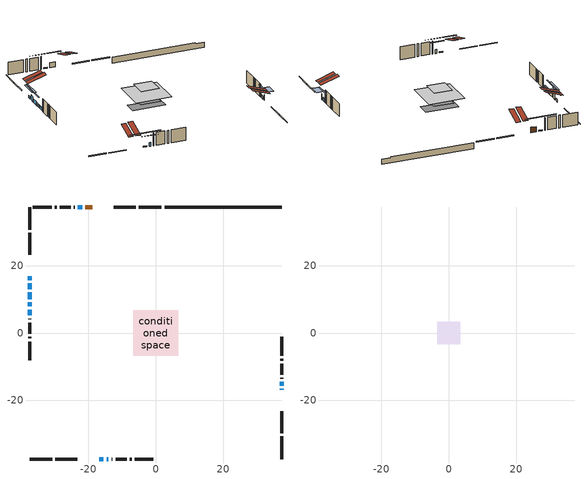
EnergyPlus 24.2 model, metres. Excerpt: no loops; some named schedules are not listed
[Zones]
conditioned space
 floor outside (Floor1 construction): -3.73,-3.73 -3.73,3.73 3.73,3.73 3.73,-3.73 z0.7
 floor adiabatic (AdiabaticFloorConstruction): -6.68,-6.68 -6.68,6.68 6.68,6.68 6.68,-6.68 z3.14
 floor foundation (Slab1 construction): -6.2,-2.48 -6.2,2.48 6.2,2.48 6.2,-2.48 z-1.59
 wall outside (RimJoist1 construction): 1.7,37.38 -5,37.38 / -37.38,-37.38 -30.67,-37.38 / -37.38,37.38 -37.38,30.67 / 37.38,-37.38 37.38,-30.67 z0.7:1
 wall outside (RimJoist2 construction): -5.93,37.38 -12.45,37.38 / -29.74,-37.38 -23.23,-37.38 / -37.38,29.74 -37.38,23.23 / 37.38,-29.74 37.38,-23.23 z0.7:1
 wall outside (AdiabaticWallConstruction 1): -18.85,37.38 -20.87,37.38 z0.7:2.73
 wall outside (AdiabaticWallConstruction): 37.38,-16.83 37.38,-16.57 / -37.38,14.76 -37.38,12.98 z0.7:2.73; -16.83,-37.38 -15.51,-37.38 / -21.8,37.38 -23.12,37.38 z0.7:1.11; -14.58,-37.38 -14.02,-37.38 z0.7:2.17; -37.38,16.83 -37.38,15.68 / -37.38,9.07 -37.38,7.9 z0.7:1.67; -37.38,12.05 -37.38,9.99 z0.7:2.15; 37.38,-15.65 37.38,-14.48 / -37.38,6.97 -37.38,5.21 z0.7:1.87
 wall outside (Wall1 construction): -24.05,37.38 -24.29,37.38 / -13.09,-37.38 -12.85,-37.38 / -37.38,4.29 -37.38,4.04 / 37.38,-13.55 37.38,-13.31 z0.7:5.58
 wall outside (Wall2 construction): -25.22,37.38 -28.49,37.38 / -11.92,-37.38 -8.65,-37.38 / -37.38,3.11 -37.38,-0.15 / 37.38,-12.38 37.38,-9.11 z0.7:5.58
 wall outside (Wall3 construction): -29.42,37.38 -29.95,37.38 / -7.72,-37.38 -7.19,-37.38 / -37.38,-1.08 -37.38,-1.62 / 37.38,-8.18 37.38,-7.65 z0.7:5.58
 wall outside (Wall4 construction): -30.88,37.38 -36.45,37.38 / -6.26,-37.38 -0.69,-37.38 / -37.38,-2.55 -37.38,-8.11 / 37.38,-6.72 37.38,-1.15 z0.7:5.58
 wall foundation (FoundationWall1 construction): 2.63,37.38,-1.59 2.63,37.38,0.7 33.9,37.38,0.7 33.9,37.38,0.39 37.38,37.38,0.39 37.38,37.38,-1.59
 window (WindowConstruction 7): 37.38,-16.83 37.38,-16.58 z0.7:2.73
 window (WindowConstruction 9): -16.83,-37.38 -15.51,-37.38 z0.7:1.11
 window (WindowConstruction): -14.58,-37.38 -14.02,-37.38 z0.7:2.17
 window (WindowConstruction 1): -37.38,16.83 -37.38,15.69 z0.7:1.67
 window (WindowConstruction 2): -37.38,14.76 -37.38,12.98 z0.7:2.73
 window (WindowConstruction 3): -37.38,12.05 -37.38,9.99 z0.7:2.15
 window (WindowConstruction 4): 37.38,-15.65 37.38,-14.48 z0.7:1.87
 window (WindowConstruction 5): -37.38,9.06 -37.38,7.9 z0.7:1.67
 window (WindowConstruction 6): -37.38,6.97 -37.38,5.22 z0.7:1.87
 window (WindowConstruction 8): -21.8,37.38 -23.12,37.38 z0.7:1.11
 door (Door): -18.85,37.38 -20.87,37.38 z0.7:2.73
 ceiling adiabatic (AdiabaticFloorConstruction): 6.68,-6.68 6.68,6.68 -6.68,6.68 -6.68,-6.68 z3.14
 roof outside (Roof2 construction): -17.92,37.38,5.58 -17.92,30.3,7.94 -16.05,30.3,7.94 -16.05,37.38,5.58; -17.76,-37.38,5.58 -17.76,-30.3,7.94 -19.62,-30.3,7.94 -19.62,-37.38,5.58; -37.38,17.76,5.58 -30.3,17.76,7.94 -30.3,19.62,7.94 -37.38,19.62,5.58; 37.38,-17.76,5.58 30.3,-17.76,7.94 30.3,-19.62,7.94 37.38,-19.62,5.58
attic - vented
 floor to conditioned space (Floor2 construction Reversed): -3.4,-3.4 -3.4,3.4 3.4,3.4 3.4,-3.4 z5.58
 roof outside (Roof1 construction): -15.12,37.38,5.58 -15.12,30.75,7.79 -13.38,30.75,7.79 -13.38,37.38,5.58; -20.55,-37.38,5.58 -20.55,-30.75,7.79 -22.3,-30.75,7.79 -22.3,-37.38,5.58; -37.38,20.55,5.58 -30.75,20.55,7.79 -30.75,22.3,7.79 -37.38,22.3,5.58; 37.38,-20.55,5.58 30.75,-20.55,7.79 30.75,-22.3,7.79 37.38,-22.3,5.58
shading: 37.38,-14.75 37.38,-18.66 40.12,-18.66 40.12,-14.75 z4.56; -10.28,-37.38 -22.06,-37.38 -22.06,-37.79 -10.28,-37.79 z6.34; -11.23,-37.38 -17.37,-37.38 -17.37,-37.79 -11.23,-37.79 z4.96; -37.38,12.9 -37.38,19.62 -37.79,19.62 -37.79,12.9 z4.46; -37.38,10.19 -37.38,17.55 -37.79,17.55 -37.79,10.19 z5.52; -37.38,7.2 -37.38,14.84 -37.79,14.84 -37.79,7.2 z4.94; 37.38,-11.69 37.38,-18.44 37.79,-18.44 37.79,-11.69 z4.66; -37.38,7.7 -37.38,9.27 -37.79,9.27 -37.79,7.7 z1.87; -37.38,5.01 -37.38,7.17 -37.79,7.17 -37.79,5.01 z2.07; -28.35,37.38 -16.57,37.38 -16.57,37.79 -28.35,37.79 z6.34
[Building]
Building 1: Terrain=Suburbs
[Site:Location]
Edmonton Intl AP_AB: Latitude {deg}=53.31; Longitude {deg}=-113.58; Time Zone {hr}=-7; Elevation {m}=723; Keep Site Location Information=Yes
[Site:GroundTemperature:Shallow]
-1.56185, -3.61833, -3.78302, -2.80711, 1.11059, 5.01004, 8.39065, 10.5322, 10.7141, 8.97234, 5.67794, 1.89811
[Site:WaterMainsTemperature]
Calculation Method=Schedule; Temperature Schedule=mains temperature schedule
[Material] Roughness=Rough; Thermal Absorptance=0.9
Name | Thickness {m} | Conductivity {W/m-K} | Density {kg/m3} | Specific Heat {J/kg-K} | Solar Absorptance | Visible Absorptance
asphalt or fiberglass shingles | 0.00635 | 0.162714 | 1121.4 | 1465.45 | 0.4 | 0.4
ceiling loosefill ins | 0.169333 | 0.0480833 | 16.02 | 1046.75 | 0.7 | 0.7
ceiling stud and cavity | 0.1397 | 0.146109 | 65.682 | 1177.47 | 0.7 | 0.7
concrete 4.0 in. | 0.1016 | 1.803125 | 2242.8 | 837.4 | 0.7 | 0.7
concrete 8.0 in. | 0.2032 | 1.803125 | 2242.8 | 837.4 | 0.7 | 0.7
door material | 0.04445 | 0.053851 | 512.64 | 1214.23 | 0.7 | 0.7
exterior vertical ins | 0.0457286 | 0.029427 | 32.04 | 1214.23 | 0.7 | 0.7
floor covering | 0.0127 | 0.0433444 | 54.468 | 1339.84 | 0.6 | 0.6
floor rigid ins; rim joist rigid ins; wall rigid ins | 0.051816 | 0.029427 | 32.04 | 1214.23 | 0.7 | 0.7
floor rigid ins 1; wall rigid ins 1 | 0.512978 | 0.029427 | 32.04 | 1214.23 | 0.7 | 0.7
floor stud and cavity | 0.1397 | 0.102345 | 92.3553 | 1139.71 | 0.7 | 0.7
floor stud and cavity 1 | 0.1397 | 1.75129 | 37.0049 | 1207.88 | 0.7 | 0.7
furniture material conditioned space 1 | 0.1524 | 0.115458 | 640.8 | 1214.23 | 0.6 | 0.6
gypsum board | 0.0127 | 0.160291 | 801 | 837.4 | 0.6 | 0.6
gypsum board 1 | 0.0127 | 0.160291 | 801 | 837.4 | 0.7 | 0.7
osb sheathing 0.5 in. | 0.0127 | 0.115458 | 512.64 | 1214.23 | 0.7 | 0.7
osb sheathing 0.75 in. | 0.01905 | 0.115458 | 512.64 | 1214.23 | 0.7 | 0.7
osb sheathing 2.0 in. | 0.0508 | 0.115458 | 512.64 | 1214.23 | 0.7 | 0.7
rim joist stud and cavity | 0.0508 | 0.0413573 | 125.044 | 1163.47 | 0.6 | 0.6
rim joist stud and cavity 1 | 0.0508 | 0.0296634 | 125.044 | 1163.47 | 0.6 | 0.6
roof rigid ins | 0.103632 | 0.029427 | 32.04 | 1214.23 | 0.7 | 0.7
roof stud and cavity | 0.2032 | 0.45833 | 78.34581 | 1123.46 | 0.7 | 0.7
wall stud and cavity | 0.1397 | 0.354201 | 139.0536 | 1170.24 | 0.7 | 0.7
wall stud and cavity 1 | 0.1397 | 0.221002 | 139.0536 | 1170.24 | 0.7 | 0.7
wall stud and cavity 2 | 0.1397 | 0.655737 | 139.0536 | 1170.24 | 0.7 | 0.7
wall stud and cavity 3 | 0.1397 | 0.212707 | 139.0536 | 1170.24 | 0.7 | 0.7
wall stud and cavity 4 | 0.0889 | 0.380278 | 52.3479 | 1209.89 | 0.7 | 0.7
wall stud and cavity 5 | 0.0889 | 0.391764 | 83.0341 | 1211.67 | 0.7 | 0.7
wood siding | 0.0254 | 0.102417 | 544.68 | 1172.36 | 0.4 | 0.4
wood siding 1; wood siding 2; wood siding 3 | 0.0254 | 0.102417 | 544.68 | 1172.36 | 0.7 | 0.7
[WindowMaterial:SimpleGlazingSystem]
Name | U-Factor {W/m2-K} | Solar Heat Gain Coefficient
WindowMaterial | 2.17524 | 0.41
WindowMaterial 1 | 3.28586 | 0.54
WindowMaterial 2 | 2.97754 | 0.59
WindowMaterial 3 | 2.93609 | 0.62
WindowMaterial 4 | 2.99117 | 0.56
WindowMaterial 5 | 2.99855 | 0.54
WindowMaterial 6 | 2.95653 | 0.6
WindowMaterial 7 | 3.33639 | 0.51
WindowMaterial 8 | 3.04965 | 0.43
[Construction]
AdiabaticFloorConstruction: floor stud and cavity 1, floor rigid ins 1, osb sheathing 0.75 in., floor covering
AdiabaticWallConstruction: wood siding 2, wall rigid ins 1, wall stud and cavity 4, gypsum board
AdiabaticWallConstruction 1: wood siding 3, wall rigid ins 1, wall stud and cavity 4, gypsum board
Door: door material
Floor1 construction: floor stud and cavity, floor rigid ins, osb sheathing 0.75 in., floor covering
Floor2 construction Reversed: gypsum board, ceiling stud and cavity, ceiling loosefill ins
FoundationWall1 construction: concrete 8.0 in., gypsum board 1
furniture construction conditioned space 1: furniture material conditioned space 1
PartitionWallConstruction: gypsum board, wall stud and cavity 5, gypsum board
RimJoist1 construction: wood siding 1, rim joist rigid ins, osb sheathing 2.0 in., rim joist stud and cavity
RimJoist2 construction: wood siding 1, osb sheathing 2.0 in., rim joist stud and cavity 1
Roof1 construction: asphalt or fiberglass shingles
Roof2 construction: asphalt or fiberglass shingles, roof rigid ins, osb sheathing 0.75 in., roof stud and cavity, gypsum board
Slab1 construction: concrete 4.0 in.
Wall1 construction: wood siding, wall rigid ins, osb sheathing 0.5 in., wall stud and cavity, gypsum board
Wall2 construction: wood siding, wall rigid ins, osb sheathing 0.5 in., wall stud and cavity 1, gypsum board
Wall3 construction: wood siding, wall rigid ins, osb sheathing 0.5 in., wall stud and cavity 2, gypsum board
Wall4 construction: wood siding, wall rigid ins, osb sheathing 0.5 in., wall stud and cavity 3, gypsum board
WindowConstruction: WindowMaterial
WindowConstruction 1: WindowMaterial 1
WindowConstruction 2: WindowMaterial 2
WindowConstruction 3: WindowMaterial 3
WindowConstruction 4: WindowMaterial 4
WindowConstruction 5: WindowMaterial 5
WindowConstruction 6: WindowMaterial 6
WindowConstruction 7: WindowMaterial 7
WindowConstruction 8; WindowConstruction 9: WindowMaterial 8
[Zone] Multiplier=1; Part of Total Floor Area=Yes
Name | Volume {m3}
attic - vented | 16.5935
conditioned space | 642.9
[Space]
Name | Zone | Volume {m3}
attic - vented 1 | attic - vented | 16.5935
conditioned space 1 | conditioned space | 642.9
[ZoneInfiltration:EffectiveLeakageArea]
infil attic - vented 1: Zone or Space=attic - vented 1; Schedule=Always On Discrete; Effective Air Leakage Area {cm2}=1609.74; Stack Coefficient=0.000153589; Wind Coefficient=8.37336e-06
[ZoneMixing]
whole house fan mix: Zone or Space=attic - vented; Schedule=Always On Continuous; Design Flow Rate Calculation Method=Flow/Zone; Design Flow Rate {m3/s}=0; Source Zone or Space=conditioned space
[SurfaceProperty:ExposedFoundationPerimeter]
Slab1: Exposed Perimeter Calculation Method=TotalExposedPerimeter; Total Exposed Perimeter {m}=34.747
[InternalMass] Zone or ZoneList=conditioned space; Space or SpaceList=conditioned space 1
Name | Construction | Surface Area {m2}
furniture mass conditioned space 1 | furniture construction conditioned space 1 | 118.308
partition wall mass | PartitionWallConstruction | 295.77
[Lights]
interior lighting: Zone or ZoneList or Space or SpaceList=conditioned space 1; Schedule=interior lighting schedule; Design Level Calculation Method=LightingLevel; Lighting Level {W}=343.2; Return Air Fraction=0; Fraction Radiant=0.6; Fraction Visible=0.2; Fraction Replaceable=1
[People]
occupants: Zone or ZoneList or Space or SpaceList=conditioned space 1; Number of People Schedule=occupants schedule; Number of People Calculation Method=People; Number of People=3; Fraction Radiant=0.314171; Sensible Heat Fraction=0.56303; Activity Level Schedule=occupants activity schedule; Carbon Dioxide Generation Rate {m3/s-W}=0; Enable ASHRAE 55 Comfort Warnings=No; Mean Radiant Temperature Calculation Type=EnclosureAveraged
[ElectricEquipment] Zone or ZoneList or Space or SpaceList=conditioned space 1; Design Level Calculation Method=EquipmentLevel
Name | Schedule | Design Level {W} | Fraction Latent | Fraction Radiant | Fraction Lost
clothes dryer | clothes dryer schedule | 140.772 | 0.015 | 0.081 | 0.85
clothes washer | clothes washer schedule | 32.1985 | 0.03 | 0.162 | 0.7
cooking range | cooking range schedule | 215.147 | 0.08 | 0.432 | 0.2
dishwasher | dishwasher schedule | 66.8632 | 0.3 | 0.18 | 0.4
fridge | fridge schedule | 72.9452 | 0 | 0.6 | 0
mech vent bath fan 0 | mech vent bath fan 0 schedule | 50.2 | 0 | 0 | 1
mech vent bath fan 1 | mech vent bath fan 1 schedule | 50.2 | 0 | 0 | 1
mech vent house fan | mech vent house fan schedule | 0 | 0 | 0 | 1
mech vent house fan cfis | mech vent house fan cfis schedule | 0 | 0 | 0 | 0
mech vent range fan 0 | mech vent range fan 0 schedule | 57 | 0 | 0 | 1
misc plug loads | misc plug loads schedule | 494.7 | 0.045 | 0.513 | 0.1
whole house fan | Always On Discrete | 0 | 0 | 0 | 1
[OtherEquipment] Zone or ZoneList or Space or SpaceList=conditioned space 1; Design Level Calculation Method=EquipmentLevel
Name | Fuel Type | Schedule | Design Level {W} | Fraction Latent | Fraction Radiant | Fraction Lost
clothes dryer 1 | Electricity | clothes dryer schedule | 0 | 0.015 | 0.081 | 0.85
cooking range 1 | Electricity | cooking range schedule | 0 | 0.08 | 0.432 | 0.2
general water use latent | None | general water use schedule | 62.594 | 1 | 0 | 0
general water use sensible | None | general water use schedule | -61.6891 | 0 | 0.6 | 0
mech vent house fan latent load | None | Always On Discrete | 0 | 1 | 0 | 0
mech vent house fan sensible load | None | Always On Discrete | 0 | 0 | 0 | 0
water heater energy adjustment1 | NaturalGas | Always On Discrete | 0.01 | 0 | 0 | 1
[ZoneInfiltration:DesignFlowRate] Zone or ZoneList or Space or SpaceList=conditioned space 1; Schedule=Always On Discrete; Design Flow Rate Calculation Method=Flow/Zone; Design Flow Rate {m3/s}=0
infil flow; natural vent flow; whole house fan flow
[AvailabilityManager:Scheduled]
furnace airloop Availability Manager: Schedule=Always On Discrete
[Foundation:Kiva]
Foundation Kiva 1: Initial Indoor Air Temperature {C}=18; Wall Height Above Grade {m}=0.700004; Wall Depth Below Slab {m}=0.2032; Custom Block Material Name 1=exterior vertical ins; Custom Block Depth 1 {m}=2.28999; Custom Block X Position 1 {m}=0.2159; Custom Block Z Position 1 {m}=0
[Foundation:Kiva:Settings]
Soil Conductivity {W/m-K}=0.849921; Soil Density {kg/m3}=1842.3; Soil Specific Heat {J/kg-K}=418.7; Ground Solar Absorptivity=0.9; Ground Thermal Absorptivity=0.9; Ground Surface Roughness {m}=0.03; Far-Field Width {m}=40; Deep-Ground Boundary Condition=ZeroFlux; Deep-Ground Depth {m}=40; Minimum Cell Dimension {m}=0.2; Maximum Cell Growth Coefficient=3; Simulation Timestep=Timestep
[Exterior:Lights]
exterior lighting: Schedule=exterior lighting schedule; Design Level {W}=75.6
[EnergyManagementSystem:GlobalVariable]
furnace_airloop_Fan_RTF
infil_program_Qfan
infil_program_Qinf
natural_vent_program_Qnv
natural_vent_program_Qwhf
[EnergyManagementSystem:Sensor]
Name | Output:Variable or Output:Meter Index Key | Output:Variable or Output:Meter
airflow_gain | infil flow | Infiltration Sensible Heat Gain Energy
airflow_gain_1 | natural vent flow | Infiltration Sensible Heat Gain Energy
airflow_gain_2 | whole house fan flow | Infiltration Sensible Heat Gain Energy
airflow_loss | infil flow | Infiltration Sensible Heat Loss Energy
airflow_loss_1 | natural vent flow | Infiltration Sensible Heat Loss Energy
airflow_loss_2 | whole house fan flow | Infiltration Sensible Heat Loss Energy
clg_load_cond |  | Cooling:EnergyTransfer:Zone:CONDITIONED SPACE
clg_sp_s; clg_sp_s_1 | cooling setpoint | Schedule Value
clothes_dryer_exhaust_0_sch_s | clothes dryer exhaust 0 schedule | Schedule Value
cool_season | cooling season schedule | Schedule Value
htg_load_cond |  | Heating:EnergyTransfer:Zone:CONDITIONED SPACE
htg_sp_s; htg_sp_s_1 | heating setpoint | Schedule Value
ig_ee_conv | clothes dryer | Electric Equipment Convective Heating Energy
ig_ee_conv_2 | cooking range | Electric Equipment Convective Heating Energy
ig_ee_conv_4 | fridge | Electric Equipment Convective Heating Energy
ig_ee_conv_5 | misc plug loads | Electric Equipment Convective Heating Energy
ig_ee_conv_6 | whole house fan | Electric Equipment Convective Heating Energy
ig_ee_rad | clothes dryer | Electric Equipment Radiant Heating Energy
ig_ee_rad_2 | cooking range | Electric Equipment Radiant Heating Energy
ig_ee_rad_4 | fridge | Electric Equipment Radiant Heating Energy
ig_ee_rad_5 | misc plug loads | Electric Equipment Radiant Heating Energy
ig_ee_rad_6 | whole house fan | Electric Equipment Radiant Heating Energy
ig_lgt_conv | interior lighting | Lights Convective Heating Energy
ig_lgt_rad | interior lighting | Lights Radiant Heating Energy
ig_lgt_vis | interior lighting | Lights Visible Radiation Heating Energy
ig_oe_conv | clothes dryer 1 | Other Equipment Convective Heating Energy
ig_oe_conv_1 | cooking range 1 | Other Equipment Convective Heating Energy
ig_oe_conv_2 | general water use latent | Other Equipment Convective Heating Energy
ig_oe_conv_3 | general water use sensible | Other Equipment Convective Heating Energy
ig_oe_conv_4 | water heater energy adjustment1 | Other Equipment Convective Heating Energy
ig_oe_rad | clothes dryer 1 | Other Equipment Radiant Heating Energy
ig_oe_rad_1 | cooking range 1 | Other Equipment Radiant Heating Energy
ig_oe_rad_2 | general water use latent | Other Equipment Radiant Heating Energy
ig_oe_rad_3 | general water use sensible | Other Equipment Radiant Heating Energy
ig_oe_rad_4 | water heater energy adjustment1 | Other Equipment Radiant Heating Energy
ig_ppl_conv | occupants | People Convective Heating Energy
ig_ppl_rad | occupants | People Radiant Heating Energy
im_conv | furniture mass conditioned space 1 | Surface Inside Face Convection Heat Gain Energy
im_conv_1 | partition wall mass | Surface Inside Face Convection Heat Gain Energy
im_ig | furniture mass conditioned space 1 | Surface Inside Face Internal Gains Radiation Heat Gain Energy
im_ig_1 | partition wall mass | Surface Inside Face Internal Gains Radiation Heat Gain Energy
im_lgt | furniture mass conditioned space 1 | Surface Inside Face Lights Radiation Heat Gain Energy
im_lgt_1 | partition wall mass | Surface Inside Face Lights Radiation Heat Gain Energy
im_sol | furniture mass conditioned space 1 | Surface Inside Face Solar Radiation Heat Gain Energy
im_sol_1 | partition wall mass | Surface Inside Face Solar Radiation Heat Gain Energy
im_surf | furniture mass conditioned space 1 | Surface Inside Face Net Surface Thermal Radiation Heat Gain Energy
im_surf_1 | partition wall mass | Surface Inside Face Net Surface Thermal Radiation Heat Gain Energy
mech_vent_bath_fan_0_sch_s | mech vent bath fan 0 schedule | Schedule Value
mech_vent_bath_fan_1_sch_s | mech vent bath fan 1 schedule | Schedule Value
mech_vent_range_fan_0_sch_s | mech vent range fan 0 schedule | Schedule Value
mv_conv | mech vent bath fan 0 | Electric Equipment Convective Heating Energy
mv_conv_1 | mech vent bath fan 1 | Electric Equipment Convective Heating Energy
mv_conv_2 | mech vent house fan | Electric Equipment Convective Heating Energy
mv_conv_3 | mech vent house fan cfis | Electric Equipment Convective Heating Energy
mv_conv_4 | mech vent range fan 0 | Electric Equipment Convective Heating Energy
mv_conv_5 | mech vent house fan latent load | Other Equipment Convective Heating Energy
mv_conv_6 | mech vent house fan sensible load | Other Equipment Convective Heating Energy
mv_rad | mech vent bath fan 0 | Electric Equipment Radiant Heating Energy
mv_rad_1 | mech vent bath fan 1 | Electric Equipment Radiant Heating Energy
mv_rad_2 | mech vent house fan | Electric Equipment Radiant Heating Energy
mv_rad_3 | mech vent house fan cfis | Electric Equipment Radiant Heating Energy
mv_rad_4 | mech vent range fan 0 | Electric Equipment Radiant Heating Energy
mv_rad_5 | mech vent house fan latent load | Other Equipment Radiant Heating Energy
mv_rad_6 | mech vent house fan sensible load | Other Equipment Radiant Heating Energy
natural_vent_s | natural vent schedule | Schedule Value
out_pb_s |  | Site Outdoor Air Barometric Pressure
out_wt_s |  | Site Outdoor Air Humidity Ratio
site_vw_s |  | Site Wind Speed
ss_back_out | Window1 | Surface Window Shortwave from Zone Back Out Window Heat Transfer Rate
ss_back_out_1 | Window10 | Surface Window Shortwave from Zone Back Out Window Heat Transfer Rate
ss_back_out_2 | Window2 | Surface Window Shortwave from Zone Back Out Window Heat Transfer Rate
ss_back_out_3 | Window3 | Surface Window Shortwave from Zone Back Out Window Heat Transfer Rate
ss_back_out_4 | Window4 | Surface Window Shortwave from Zone Back Out Window Heat Transfer Rate
ss_back_out_5 | Window5 | Surface Window Shortwave from Zone Back Out Window Heat Transfer Rate
ss_back_out_6 | Window6 | Surface Window Shortwave from Zone Back Out Window Heat Transfer Rate
ss_back_out_7 | Window7 | Surface Window Shortwave from Zone Back Out Window Heat Transfer Rate
ss_back_out_8 | Window8 | Surface Window Shortwave from Zone Back Out Window Heat Transfer Rate
ss_back_out_9 | Window9 | Surface Window Shortwave from Zone Back Out Window Heat Transfer Rate
ss_conv | Door1 | Surface Inside Face Convection Heat Gain Energy
ss_conv_1 | Window1 | Surface Inside Face Convection Heat Gain Energy
ss_conv_10 | Window9 | Surface Inside Face Convection Heat Gain Energy
ss_conv_2 | Window10 | Surface Inside Face Convection Heat Gain Energy
ss_conv_3 | Window2 | Surface Inside Face Convection Heat Gain Energy
ss_conv_4 | Window3 | Surface Inside Face Convection Heat Gain Energy
ss_conv_5 | Window4 | Surface Inside Face Convection Heat Gain Energy
ss_conv_6 | Window5 | Surface Inside Face Convection Heat Gain Energy
ss_conv_7 | Window6 | Surface Inside Face Convection Heat Gain Energy
ss_conv_8 | Window7 | Surface Inside Face Convection Heat Gain Energy
ss_conv_9 | Window8 | Surface Inside Face Convection Heat Gain Energy
ss_ig | Door1 | Surface Inside Face Internal Gains Radiation Heat Gain Energy
ss_ig_1 | Window1 | Surface Inside Face Internal Gains Radiation Heat Gain Energy
ss_ig_10 | Window9 | Surface Inside Face Internal Gains Radiation Heat Gain Energy
ss_ig_2 | Window10 | Surface Inside Face Internal Gains Radiation Heat Gain Energy
ss_ig_3 | Window2 | Surface Inside Face Internal Gains Radiation Heat Gain Energy
ss_ig_4 | Window3 | Surface Inside Face Internal Gains Radiation Heat Gain Energy
ss_ig_5 | Window4 | Surface Inside Face Internal Gains Radiation Heat Gain Energy
ss_ig_6 | Window5 | Surface Inside Face Internal Gains Radiation Heat Gain Energy
ss_ig_7 | Window6 | Surface Inside Face Internal Gains Radiation Heat Gain Energy
ss_ig_8 | Window7 | Surface Inside Face Internal Gains Radiation Heat Gain Energy
ss_ig_9 | Window8 | Surface Inside Face Internal Gains Radiation Heat Gain Energy
ss_lgt | Door1 | Surface Inside Face Lights Radiation Heat Gain Energy
ss_sol | Door1 | Surface Inside Face Solar Radiation Heat Gain Energy
ss_surf | Door1 | Surface Inside Face Net Surface Thermal Radiation Heat Gain Energy
ss_surf_1 | Window1 | Surface Inside Face Net Surface Thermal Radiation Heat Gain Energy
ss_surf_10 | Window9 | Surface Inside Face Net Surface Thermal Radiation Heat Gain Energy
ss_surf_2 | Window10 | Surface Inside Face Net Surface Thermal Radiation Heat Gain Energy
ss_surf_3 | Window2 | Surface Inside Face Net Surface Thermal Radiation Heat Gain Energy
ss_surf_4 | Window3 | Surface Inside Face Net Surface Thermal Radiation Heat Gain Energy
ss_surf_5 | Window4 | Surface Inside Face Net Surface Thermal Radiation Heat Gain Energy
ss_surf_6 | Window5 | Surface Inside Face Net Surface Thermal Radiation Heat Gain Energy
ss_surf_7 | Window6 | Surface Inside Face Net Surface Thermal Radiation Heat Gain Energy
ss_surf_8 | Window7 | Surface Inside Face Net Surface Thermal Radiation Heat Gain Energy
ss_surf_9 | Window8 | Surface Inside Face Net Surface Thermal Radiation Heat Gain Energy
ss_trans_in | Window1 | Surface Window Transmitted Solar Radiation Rate
ss_trans_in_1 | Window10 | Surface Window Transmitted Solar Radiation Rate
ss_trans_in_2 | Window2 | Surface Window Transmitted Solar Radiation Rate
ss_trans_in_3 | Window3 | Surface Window Transmitted Solar Radiation Rate
ss_trans_in_4 | Window4 | Surface Window Transmitted Solar Radiation Rate
ss_trans_in_5 | Window5 | Surface Window Transmitted Solar Radiation Rate
ss_trans_in_6 | Window6 | Surface Window Transmitted Solar Radiation Rate
ss_trans_in_7 | Window7 | Surface Window Transmitted Solar Radiation Rate
ss_trans_in_8 | Window8 | Surface Window Transmitted Solar Radiation Rate
ss_trans_in_9 | Window9 | Surface Window Transmitted Solar Radiation Rate
ss_trans_out | Window1 | Surface Inside Face Initial Transmitted Diffuse Transmitted Out Window Solar Radiation Rate
ss_trans_out_1 | Window10 | Surface Inside Face Initial Transmitted Diffuse Transmitted Out Window Solar Radiation Rate
ss_trans_out_2 | Window2 | Surface Inside Face Initial Transmitted Diffuse Transmitted Out Window Solar Radiation Rate
ss_trans_out_3 | Window3 | Surface Inside Face Initial Transmitted Diffuse Transmitted Out Window Solar Radiation Rate
ss_trans_out_4 | Window4 | Surface Inside Face Initial Transmitted Diffuse Transmitted Out Window Solar Radiation Rate
ss_trans_out_5 | Window5 | Surface Inside Face Initial Transmitted Diffuse Transmitted Out Window Solar Radiation Rate
ss_trans_out_6 | Window6 | Surface Inside Face Initial Transmitted Diffuse Transmitted Out Window Solar Radiation Rate
ss_trans_out_7 | Window7 | Surface Inside Face Initial Transmitted Diffuse Transmitted Out Window Solar Radiation Rate
ss_trans_out_8 | Window8 | Surface Inside Face Initial Transmitted Diffuse Transmitted Out Window Solar Radiation Rate
ss_trans_out_9 | Window9 | Surface Inside Face Initial Transmitted Diffuse Transmitted Out Window Solar Radiation Rate
s_conv | Floor1 | Surface Inside Face Convection Heat Gain Energy
s_conv_1 | Floor2 | Surface Inside Face Convection Heat Gain Energy
s_conv_10 | RimJoist2:180 | Surface Inside Face Convection Heat Gain Energy
s_conv_11 | RimJoist2:270 | Surface Inside Face Convection Heat Gain Energy
